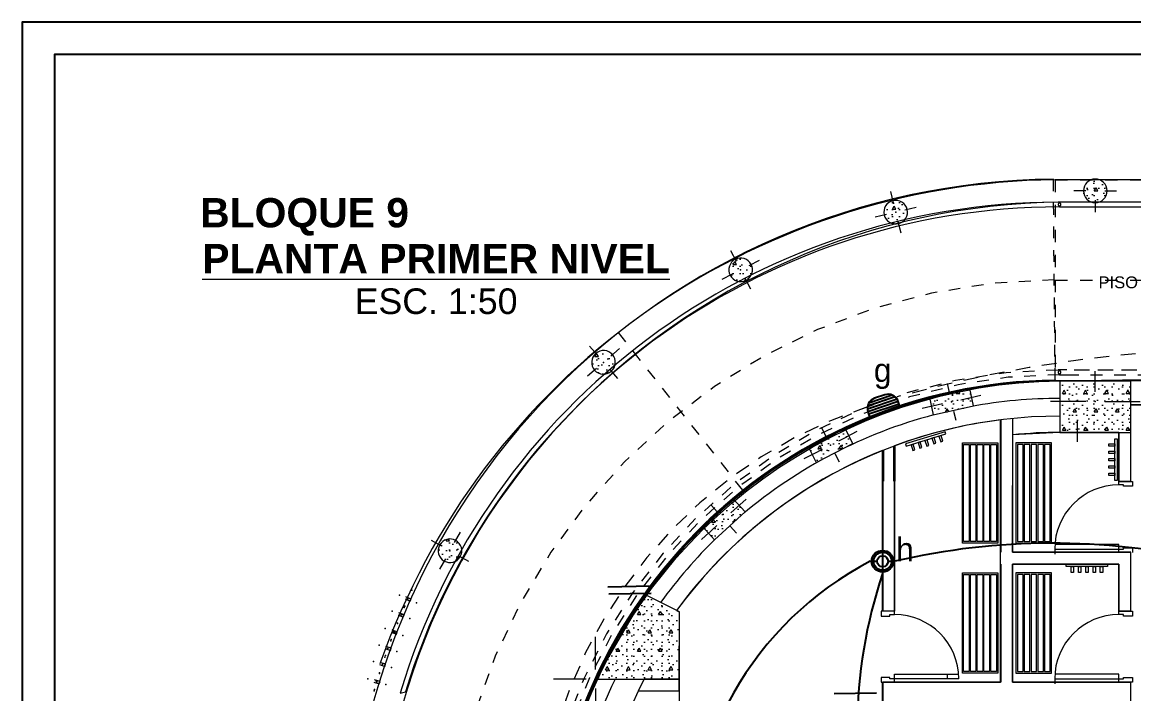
# Model space of a CAD drawing. Header units: feet. Extents: x 2 to 125, y -24 to 91.
# Drawn here: x 74.29 to 83.71, y 85.34 to 91.02 of the extents above; entities that cross this region are included whole.
import ezdxf

# ---------------------------------------------------------------- set-up
doc = ezdxf.new("R2010")
doc.units = ezdxf.units.FT
doc.header["$MEASUREMENT"] = 0
doc.set_wipeout_variables(frame=1)
for name, pattern in [('CONTINUA', [0]), ('Dashed', [0.211667, 0.105833, -0.105833]), ('HIDDEN2', [0.1875, 0.125, -0.0625]), ('Small Dashed', [0.141111, 0.070556, -0.070556]), ('Wipeout_Contour', [1, 0, -1])]:
    doc.linetypes.add(name, pattern=pattern)
doc.layers.add('ALUMBRADO', color=1, linetype='Continuous')
doc.layers.add('Structural - Bearing', color=7, linetype='Continuous')
for name, color, linetype, lineweight in [('Annotation - Text_Pen_No__1', 7, 'Continuous', 13), ('Cotas varias El', 253, 'Continuous', 13), ('Estructura – Carga_Pen_No__27', 7, 'Continuous', 35), ('Interior - Furniture _Pen_No__122', 9, 'Continuous', 13), ('Interior - Stair & Railing_Pen_No__122', 9, 'Continuous', 13), ('Structural - Bearing_Pen_No__27', 7, 'Continuous', 35), ('TOMACORRIENTE', 5, 'HIDDEN2', 30)]:
    doc.layers.add(name, color=color, linetype=linetype, lineweight=lineweight)
for name, color, linetype, lineweight, true_color in [('Annotation - Text_Pen_No__167', 7, 'Continuous', 13, 0x6a6a6a), ('Estructura – Carga_Pen_No__167', 7, 'Continuous', 13, 0x6a6a6a), ('Interior - Mobiliario_Pen_No__167', 7, 'Continuous', 13, 0x6a6a6a), ('Structural - Bearing_Pen_No__167', 7, 'Continuous', 13, 0x6a6a6a)]:
    doc.layers.add(name, color=color, linetype=linetype, lineweight=lineweight, true_color=true_color)
doc.styles.add('GENERATED_STYLE_1', font='arial.ttf')
doc.styles.add('GENERATED_STYLE_2', font='')
doc.styles.get('GENERATED_STYLE_2').set_extended_font_data('Arial', bold=True)
pattern_1 = [(0, (75.36407, 85.38942), (0, 0.311769), [0.03, -0.15]), (0, (75.45407, 85.5453), (0, 0.311769), [0.03, -0.15]), (60, (75.36407, 85.38942), (-0.27, 0.155885), [0.03, -0.15]), (60, (75.54407, 85.38942), (-0.27, 0.155885), [0.03, -0.15]), (120, (75.39407, 85.38942), (0.27, 0.155885), [0.03, -0.15]), (120, (75.57407, 85.38942), (0.27, 0.155885), [0.03, -0.15]), (0, (75.36407, 85.41942), (0, 0.06), [0, -0.06, 0, -0.09]), (45, (75.39407, 85.41942), (-0.0424264, 0.0424264), [0, -0.045, 0, -0.075])]

# ---------------------------------------------------------------- blocks, each defined once
blk = doc.blocks.new('Straight Ramp 23[1]', base_point=(7.6782, 3.4521))
at = {"layer": 'Interior - Furniture _Pen_No__122', "color": 9, "linetype": 'Dashed', "lineweight": 13}
for p, q in [((7.6782, 4.3021), (7.6782, 2.6021)), ((7.6782, 4.3021), (11.9292, 4.302)), ((9.1782, 2.6021), (9.1782, 4.3021)), ((10.4292, 2.602), (10.4292, 4.302)), ((11.9292, 4.302), (11.9292, 2.602)), ((7.6782, 3.4521), (11.9292, 3.452)), ((7.6782, 2.6021), (11.9292, 2.602))]:
    blk.add_line(p, q, dxfattribs=at)
blk = doc.blocks.new('Wall Hanging Rack 23[26]', base_point=(6.5437, 0.7379))
at = {"layer": 'Interior - Mobiliario_Pen_No__167', "color": 251, "linetype": 'Continuous', "lineweight": 13, "true_color": 0x6a6a6a, "flags": 128}
for points in [[(6.3679, 0.7179), (6.7195, 0.7179), (6.7195, 0.7379), (6.3679, 0.7379)], [(6.4298, 0.6679), (6.4298, 0.7179), (6.4098, 0.7179), (6.4098, 0.6679)], [(6.4918, 0.6679), (6.4918, 0.7179), (6.4718, 0.7179), (6.4718, 0.6679)], [(6.5537, 0.6679), (6.5537, 0.7179), (6.5337, 0.7179), (6.5337, 0.6679)], [(6.6156, 0.6679), (6.6156, 0.7179), (6.5956, 0.7179), (6.5956, 0.6679)], [(6.6776, 0.6679), (6.6776, 0.7179), (6.6576, 0.7179), (6.6576, 0.6679)]]:
    blk.add_lwpolyline(points, close=True, dxfattribs=at)
blk = doc.blocks.new('Wall Hanging Rack 23[30]', base_point=(8.1003, 0.7379))
at = {"layer": 'Interior - Mobiliario_Pen_No__167', "color": 251, "linetype": 'Continuous', "lineweight": 13, "true_color": 0x6a6a6a, "flags": 128}
for points in [[(8.2762, 0.718), (7.9245, 0.7179), (7.9245, 0.7379), (8.2762, 0.738)], [(7.9665, 0.6679), (7.9665, 0.7179), (7.9865, 0.7179), (7.9865, 0.6679)], [(8.0284, 0.6679), (8.0284, 0.7179), (8.0484, 0.7179), (8.0484, 0.6679)], [(8.0903, 0.6679), (8.0903, 0.7179), (8.1103, 0.7179), (8.1103, 0.6679)], [(8.1523, 0.668), (8.1523, 0.718), (8.1723, 0.718), (8.1723, 0.668)], [(8.2142, 0.668), (8.2142, 0.718), (8.2342, 0.718), (8.2342, 0.668)]]:
    blk.add_lwpolyline(points, close=True, dxfattribs=at)
blk = doc.blocks.new('Wall Hanging Rack 23[31]', base_point=(8.1004, -0.2667))
at = {"layer": 'Interior - Mobiliario_Pen_No__167', "color": 251, "linetype": 'Continuous', "lineweight": 13, "true_color": 0x6a6a6a, "flags": 128}
for points in [[(8.2763, -0.2867), (7.9246, -0.2867), (7.9246, -0.2667), (8.2763, -0.2667)], [(7.9666, -0.3367), (7.9665, -0.2867), (7.9865, -0.2867), (7.9866, -0.3367)], [(8.0285, -0.3367), (8.0285, -0.2867), (8.0485, -0.2867), (8.0485, -0.3367)], [(8.0904, -0.3367), (8.0904, -0.2867), (8.1104, -0.2867), (8.1104, -0.3367)], [(8.1524, -0.3367), (8.1524, -0.2867), (8.1724, -0.2867), (8.1724, -0.3367)], [(8.2143, -0.3367), (8.2143, -0.2867), (8.2343, -0.2867), (8.2343, -0.3367)]]:
    blk.add_lwpolyline(points, close=True, dxfattribs=at)
blk = doc.blocks.new('LED')
at = {"layer": 'ALUMBRADO'}
h = blk.add_hatch(color=256, dxfattribs=at)
h.dxf.hatch_style = 1
edge = h.paths.add_edge_path(flags=17)
edge.add_arc((0, 0), 0.135, 0, 360)
edge = h.paths.add_edge_path()
edge.add_arc((0, 0), 0.162, 0, 360)
for points in [[(0, 0.185), (0, 0.082)], [(-0.185, 0), (-0.082, 0)], [(0.082, 0), (0.185, 0)], [(0, -0.082), (0, -0.185)]]:
    blk.add_lwpolyline(points, dxfattribs=at)
at = {"layer": 'ALUMBRADO', "linetype": 'CONTINUA', "ltscale": 0.003}
for radius in [0.162, 0.135, 0.0824]:
    blk.add_circle((0, 0), radius, dxfattribs=at)
blk = doc.blocks.new('LUM PARED 20 W')
at = {"layer": 'ALUMBRADO', "color": 6}
blk.add_lwpolyline([(-0.05, -0.15), (0.05, -0.15, 0.414214), (0.15, -0.05), (0.15, 0), (-0.15, 0), (-0.15, -0.05, 0.414214)], format="xyb", close=True, dxfattribs=at)
for points in [[(-0.15, -0.025), (0.15, -0.025)], [(-0.15, -0.05), (0.15, -0.05)], [(-0.147, -0.075), (0.147, -0.075)], [(-0.137, -0.1), (0.137, -0.1)], [(-0.116, -0.125), (0.116, -0.125)]]:
    blk.add_lwpolyline(points, dxfattribs=at)

msp = doc.modelspace()

# ---------------------------------------------------------------- hatches: boundary and pattern name
at = {"layer": 'Cotas varias El'}
h = msp.add_hatch(dxfattribs=at)
h.set_pattern_fill('STRUCTURAL_CONCRETE', color=256, style=0, pattern_type=2)
h.set_pattern_definition(pattern_1)
h.paths.add_polyline_path([(83.2821, 89.5976, 0.414214), (83.3821, 89.4976, 0.414214), (83.4821, 89.5976, 0.414214), (83.3821, 89.6976, 0.414214)])
h = msp.add_hatch(dxfattribs=at)
h.set_pattern_fill('STRUCTURAL_CONCRETE', color=256, style=0, pattern_type=2)
h.set_pattern_definition(pattern_1)
h.paths.add_polyline_path([(81.5946, 89.3938, 0.414214), (81.7153, 89.3201, 0.414214), (81.789, 89.4408, 0.414214), (81.6683, 89.5145, 0.414214)])
h = msp.add_hatch(dxfattribs=at)
h.set_pattern_fill('STRUCTURAL_CONCRETE', color=256, style=0, pattern_type=2)
h.set_pattern_definition(pattern_1)
h.paths.add_polyline_path([(80.2899, 88.8835, 0.414214), (80.4246, 88.8403, 0.414214), (80.4678, 88.9749, 0.414214), (80.3332, 89.0182, 0.414214)])
h = msp.add_hatch(dxfattribs=at)
h.set_pattern_fill('STRUCTURAL_CONCRETE', color=256, style=0, pattern_type=2)
h.set_pattern_definition(pattern_1)
h.paths.add_polyline_path([(79.1418, 88.0809, 0.414214), (79.2828, 88.0705, 0.414214), (79.2932, 88.2116, 0.414214), (79.1522, 88.2219, 0.414214)])
h = msp.add_hatch(dxfattribs=at)
h.set_pattern_fill('STRUCTURAL_CONCRETE', color=256, style=0, pattern_type=2)
h.set_pattern_definition(pattern_1)
h.paths.add_polyline_path([(77.8684, 86.4648, 0.414214), (78.0045, 86.5033, 0.414214), (77.9659, 86.6394, 0.414214), (77.8299, 86.6009, 0.414214)])
h = msp.add_hatch(dxfattribs=at)
h.set_pattern_fill('STRUCTURAL_CONCRETE', color=256, style=0, pattern_type=2)
h.set_pattern_definition(pattern_1)
h.paths.add_polyline_path([(77.5363, 86.1448), (77.5801, 86.1252), (77.5883, 86.1435), (77.5445, 86.163, 0.000823)])
h = msp.add_hatch(dxfattribs=at)
h.set_pattern_fill('STRUCTURAL_CONCRETE', color=256, style=0, pattern_type=2)
h.set_pattern_definition(pattern_1)
h.paths.add_polyline_path([(77.4774, 86.0085), (77.5216, 85.99), (77.5294, 86.0085), (77.4852, 86.027, 0.000823)])
h = msp.add_hatch(dxfattribs=at)
h.set_pattern_fill('STRUCTURAL_CONCRETE', color=256, style=0, pattern_type=2)
h.set_pattern_definition(pattern_1)
h.paths.add_polyline_path([(77.4188, 85.8628), (77.4634, 85.8455), (77.4707, 85.8641), (77.426, 85.8815, 0.000823)])
h = msp.add_hatch(dxfattribs=at)
h.set_pattern_fill('STRUCTURAL_CONCRETE', color=256, style=0, pattern_type=2)
h.set_pattern_definition(pattern_1)
h.paths.add_polyline_path([(77.2727, 85.4409), (77.3186, 85.4268), (77.3244, 85.446), (77.2786, 85.46, 0.000823)])

# ---------------------------------------------------------------- linework, layer by layer
for points in [[(74.2943, 67.8022), (105.0601, 67.8022), (105.0601, 91.0242), (74.2943, 91.0242)], [(74.568, 68.0759), (104.7863, 68.0759), (104.7863, 90.7505), (74.568, 90.7505)]]:
    msp.add_lwpolyline(points, close=True)
at = {"layer": 'ALUMBRADO', "color": 114, "lineweight": 25}
for points in [[(79.2551, 86.2477), (79.6139, 86.2542)], [(81.1704, 85.3442), (81.5292, 85.3507)]]:
    msp.add_lwpolyline(points, dxfattribs=at)
at = {"layer": 'ALUMBRADO', "linetype": 'CONTINUA', "lineweight": 25}
for centre, radius, start, end in [((83.016, 80.7634), 5.8528, 77.12287, 103.14406), ((82.7779, 83.9545), 2.826, 117.42336, 183.53352), ((85.5053, 85.043), 4.1392, 161.46879, 197.9294)]:
    msp.add_arc(centre, radius, start, end, dxfattribs=at)
at = {"layer": 'Cotas varias El'}
for p, q in [((81.673, 89.4951), (81.6495, 89.5923)), ((83.3021, 89.5976), (83.2021, 89.5976)), ((83.4621, 89.5976), (83.5621, 89.5976)), ((87.27, 89.5018), (83.1422, 89.5018)), ((87.27, 89.5018), (83.1422, 89.5018)), ((87.27, 89.5018), (83.1422, 89.5018)), ((87.2674, 89.5018), (83.1422, 89.5018)), ((83.1422, 89.4618), (87.27, 89.4618)), ((83.1422, 89.4618), (87.27, 89.4618)), ((83.1422, 89.4618), (87.27, 89.4618)), ((83.1422, 89.4618), (87.2674, 89.4618)), ((83.3821, 89.5176), (83.3821, 89.4176)), ((80.3423, 89.0004), (80.2966, 89.0893)), ((80.45, 88.9658), (80.539, 89.0115)), ((80.3077, 88.8927), (80.2188, 88.847)), ((80.4154, 88.8581), (80.4611, 88.7691)), ((79.1652, 88.2068), (79.0999, 88.2825)), ((79.2781, 88.1985), (79.3538, 88.2638)), ((79.1569, 88.094), (79.0812, 88.0286)), ((79.2697, 88.0857), (79.3351, 88.0099)), ((77.9562, 86.622), (78.005, 86.7093)), ((77.8782, 86.4823), (77.8294, 86.395)), ((77.987, 86.5131), (78.0743, 86.4643)), ((77.4952, 85.3473), (77.5406, 85.3593)), ((77.4952, 85.3473), (77.5406, 85.3593)), ((77.4952, 85.3473), (77.5406, 85.3593)), ((77.4952, 85.3473), (77.5406, 85.3593))]:
    msp.add_line(p, q, dxfattribs=at)
for points in [[(83.2821, 89.5976, 0.414214), (83.3821, 89.4976, 0.414214), (83.4821, 89.5976, 0.414214), (83.3821, 89.6976, 0.414214)], [(81.5946, 89.3938, 0.414214), (81.7153, 89.3201, 0.414214), (81.789, 89.4408, 0.414214), (81.6683, 89.5145, 0.414214)], [(80.2899, 88.8835, 0.414214), (80.4246, 88.8403, 0.414214), (80.4678, 88.9749, 0.414214), (80.3332, 89.0182, 0.414214)], [(79.1418, 88.0809, 0.414214), (79.2828, 88.0705, 0.414214), (79.2932, 88.2116, 0.414214), (79.1522, 88.2219, 0.414214)], [(77.8684, 86.4648, 0.414214), (78.0045, 86.5033, 0.414214), (77.9659, 86.6394, 0.414214), (77.8299, 86.6009, 0.414214)]]:
    msp.add_lwpolyline(points, format="xyb", close=True, dxfattribs=at)
for points in [[(77.5363, 86.1448), (77.5801, 86.1252), (77.5883, 86.1435), (77.5445, 86.163)], [(77.4774, 86.0085), (77.5216, 85.99), (77.5294, 86.0085), (77.4852, 86.027)], [(77.4188, 85.8628), (77.4634, 85.8455), (77.4707, 85.8641), (77.426, 85.8815)], [(77.367, 85.7244), (77.4121, 85.7082), (77.4189, 85.727), (77.3738, 85.7432)], [(77.3197, 85.5882), (77.3652, 85.5729), (77.3716, 85.5919), (77.3261, 85.6071)], [(77.2727, 85.4409), (77.3186, 85.4268), (77.3244, 85.446), (77.2786, 85.46)]]:
    msp.add_lwpolyline(points, dxfattribs=at)
for centre, radius, start, end in [((83.0826, 83.666), 6.03, 90.52718, 180.24028), ((83.0804, 83.6702), 5.8315, 90.12888, 163.2861), ((83.0804, 83.6702), 5.8315, 90.12888, 163.2861), ((83.0804, 83.6702), 5.8315, 90.12888, 163.2861), ((83.0804, 83.6702), 5.8315, 90.12888, 163.2861), ((83.0804, 83.6702), 5.7915, 90.0061, 163.04397), ((83.0804, 83.6702), 5.7915, 90.0061, 163.04397), ((83.0804, 83.6702), 5.7915, 90.0061, 163.04397), ((83.0804, 83.6702), 5.7915, 90.0061, 163.04397)]:
    msp.add_arc(centre, radius, start, end, dxfattribs=at)
for p in [(83.3821, 89.5976), (80.3789, 88.9292), (79.2175, 88.1462), (77.9172, 86.5521), (77.4883, 86.1772), (77.5613, 86.1446), (77.594, 86.2176), (77.5286, 86.0715), (77.5334, 86.0827), (77.6344, 86.1119), (77.4287, 86.0398), (77.5024, 86.0089), (77.5762, 85.978), (77.3692, 85.8928), (77.4438, 85.8639), (77.4715, 85.9351), (77.4727, 85.9384), (77.4148, 85.7893), (77.4191, 85.8013), (77.5183, 85.8349), (77.3167, 85.7532), (77.392, 85.7261), (77.4672, 85.6989), (77.2688, 85.6157), (77.3447, 85.5904), (77.3648, 85.6508), (77.3701, 85.6662), (77.3193, 85.5145), (77.321, 85.5202), (77.4206, 85.565), (77.2211, 85.4672), (77.2976, 85.4437), (77.3741, 85.4203), (77.2742, 85.3672), (77.2771, 85.3777)]:
    msp.add_point(p, dxfattribs=at)
at = {"layer": 'Estructura – Carga_Pen_No__167', "color": 251, "linetype": 'Continuous', "lineweight": 13, "true_color": 0x6a6a6a}
for p, q in [((83.5826, 87.1096), (83.5826, 87.1376)), ((83.6226, 87.1096), (83.5826, 87.1096)), ((83.6226, 87.0976), (83.6226, 87.1096)), ((83.6976, 87.0976), (83.6226, 87.0976)), ((83.5826, 86.6056), (83.0386, 86.6056)), ((83.0386, 86.5656), (83.5826, 86.5656)), ((83.0386, 86.5633), (83.0386, 86.5233)), ((83.5826, 86.5656), (83.5826, 86.6056)), ((83.5826, 86.5376), (83.5826, 86.5656)), ((83.5826, 86.5656), (83.6226, 86.5656)), ((83.6226, 86.5656), (83.6226, 86.5776)), ((83.6226, 86.5776), (83.6976, 86.5776)), ((83.6976, 86.5776), (83.6976, 86.5376)), ((81.5677, 86.0398), (81.5677, 85.9998))]:
    msp.add_line(p, q, dxfattribs=at)
for points in [[(83.0107, 85.5162), (83.0107, 86.3663), (82.7107, 86.3663), (82.7107, 85.5162)], [(82.7232, 85.5313), (82.7707, 85.5313), (82.7707, 86.3513), (82.7232, 86.3513)], [(82.7807, 85.5313), (82.8282, 85.5313), (82.8282, 86.3513), (82.7807, 86.3513)], [(82.8382, 85.5312), (82.8857, 85.5312), (82.8857, 86.3512), (82.8382, 86.3512)], [(82.8957, 85.5312), (82.9432, 85.5312), (82.9432, 86.3512), (82.8957, 86.3512)], [(82.9532, 85.5312), (83.0007, 85.5312), (83.0007, 86.3512), (82.9532, 86.3512)]]:
    msp.add_lwpolyline(points, close=True, dxfattribs=at)
msp.add_arc((83.5826, 86.5656), 0.544, 90, 180, dxfattribs=at)
at = {"layer": 'Estructura – Carga_Pen_No__27', "color": 7, "linetype": 'Continuous', "lineweight": 35}
for points in [[(81.5827, 87.4011), (81.5827, 87.1398)], [(81.6827, 87.1398), (81.6827, 87.4398)]]:
    msp.add_lwpolyline(points, dxfattribs=at)
at = {"layer": 'Interior - Mobiliario_Pen_No__167', "color": 251, "linetype": 'Continuous', "lineweight": 0, "true_color": 0x6a6a6a}
for points in [[(82.2569, 86.6162), (82.2569, 87.4663), (82.5569, 87.4663), (82.5569, 86.6162)], [(83.0108, 86.6162), (83.0108, 87.4663), (82.7108, 87.4663), (82.7108, 86.6162)], [(82.3144, 86.6312), (82.2669, 86.6312), (82.2669, 87.4512), (82.3144, 87.4512)], [(82.3719, 86.6312), (82.3244, 86.6312), (82.3244, 87.4512), (82.3719, 87.4512)], [(82.4294, 86.6312), (82.3819, 86.6312), (82.3819, 87.4512), (82.4294, 87.4512)], [(82.4869, 86.6313), (82.4394, 86.6313), (82.4394, 87.4513), (82.4869, 87.4513)], [(82.5444, 86.6313), (82.4969, 86.6313), (82.4969, 87.4513), (82.5444, 87.4513)], [(82.7233, 86.6313), (82.7708, 86.6313), (82.7708, 87.4513), (82.7233, 87.4513)], [(82.7808, 86.6313), (82.8283, 86.6313), (82.8283, 87.4513), (82.7808, 87.4513)], [(82.8383, 86.6312), (82.8858, 86.6312), (82.8858, 87.4512), (82.8383, 87.4512)], [(82.8958, 86.6312), (82.9433, 86.6312), (82.9433, 87.4512), (82.8958, 87.4512)], [(82.9533, 86.6312), (83.0008, 86.6312), (83.0008, 87.4512), (82.9533, 87.4512)], [(82.2569, 85.5162), (82.2569, 86.3663), (82.5569, 86.3663), (82.5569, 85.5162)], [(82.3144, 85.5312), (82.2669, 85.5312), (82.2669, 86.3512), (82.3144, 86.3512)], [(82.3719, 85.5312), (82.3244, 85.5312), (82.3244, 86.3512), (82.3719, 86.3512)], [(82.4294, 85.5312), (82.3819, 85.5312), (82.3819, 86.3512), (82.4294, 86.3512)], [(82.4869, 85.5313), (82.4394, 85.5313), (82.4394, 86.3513), (82.4869, 86.3513)], [(82.5444, 85.5313), (82.4969, 85.5313), (82.4969, 86.3513), (82.5444, 86.3513)]]:
    msp.add_lwpolyline(points, close=True, dxfattribs=at)
at = {"layer": 'Interior - Stair & Railing_Pen_No__122', "color": 9, "linetype": 'Small Dashed', "lineweight": 13}
for p, q in [((83.0428, 87.9959), (83.0272, 89.6958)), ((83.0797, 89.5018), (83.0673, 89.5018)), ((83.0673, 89.5018), (83.0673, 89.5017)), ((83.0797, 89.5018), (83.0673, 89.5018)), ((83.0673, 89.5018), (83.0673, 89.5017)), ((83.0797, 89.5018), (83.0673, 89.5018)), ((83.0673, 89.5018), (83.0673, 89.5017)), ((83.0797, 89.5018), (83.0673, 89.5018)), ((83.0673, 89.5018), (83.0673, 89.5017)), ((83.1047, 89.5018), (83.0797, 89.5018)), ((83.1047, 89.5018), (83.0797, 89.5018)), ((83.1047, 89.5018), (83.0797, 89.5018)), ((83.1047, 89.5018), (83.0797, 89.5018)), ((83.0798, 89.4618), (83.1047, 89.4618)), ((83.0798, 89.4618), (83.1047, 89.4618)), ((83.0798, 89.4618), (83.1047, 89.4618)), ((83.0798, 89.4618), (83.1047, 89.4618)), ((83.1297, 89.5018), (83.1047, 89.5018)), ((83.1297, 89.5018), (83.1047, 89.5018)), ((83.1297, 89.5018), (83.1047, 89.5018)), ((83.1297, 89.5018), (83.1047, 89.5018)), ((83.1047, 89.4618), (83.1297, 89.4618)), ((83.1047, 89.4618), (83.1297, 89.4618)), ((83.1047, 89.4618), (83.1297, 89.4618)), ((83.1047, 89.4618), (83.1297, 89.4618)), ((83.1422, 89.5018), (83.1297, 89.5018)), ((83.1422, 89.5018), (83.1297, 89.5018)), ((83.1422, 89.5018), (83.1297, 89.5018)), ((83.1422, 89.5018), (83.1297, 89.5018)), ((83.1297, 89.4618), (83.1422, 89.4618)), ((83.1297, 89.4618), (83.1422, 89.4618)), ((83.1297, 89.4618), (83.1422, 89.4618)), ((83.1297, 89.4618), (83.1422, 89.4618)), ((80.3986, 87.0638), (79.3449, 88.3978)), ((83.0797, 88.0817), (83.0672, 88.0817)), ((83.0672, 88.0817), (83.0672, 88.0816)), ((83.0797, 88.0817), (83.0672, 88.0817)), ((83.0672, 88.0817), (83.0672, 88.0816)), ((83.0797, 88.0817), (83.0672, 88.0817)), ((83.0672, 88.0817), (83.0672, 88.0816)), ((83.0797, 88.0817), (83.0672, 88.0817)), ((83.0672, 88.0817), (83.0672, 88.0816)), ((83.1047, 88.0817), (83.0797, 88.0817)), ((83.1047, 88.0817), (83.0797, 88.0817)), ((83.1047, 88.0817), (83.0797, 88.0817)), ((83.1047, 88.0817), (83.0797, 88.0817)), ((83.0797, 88.0417), (83.1047, 88.0417)), ((83.0797, 88.0417), (83.1047, 88.0417)), ((83.0797, 88.0417), (83.1047, 88.0417)), ((83.0797, 88.0417), (83.1047, 88.0417)), ((83.1297, 88.0816), (83.1047, 88.0817)), ((83.1297, 88.0816), (83.1047, 88.0817)), ((83.1297, 88.0816), (83.1047, 88.0817)), ((83.1297, 88.0816), (83.1047, 88.0817)), ((83.1047, 88.0417), (83.1297, 88.0416)), ((83.1047, 88.0417), (83.1297, 88.0416)), ((83.1047, 88.0417), (83.1297, 88.0416)), ((83.1047, 88.0417), (83.1297, 88.0416)), ((83.1422, 88.0816), (83.1297, 88.0816)), ((83.1422, 88.0816), (83.1297, 88.0816)), ((83.1422, 88.0816), (83.1297, 88.0816)), ((83.1422, 88.0816), (83.1297, 88.0816)), ((83.1297, 88.0416), (83.1422, 88.0416)), ((83.1297, 88.0416), (83.1422, 88.0416)), ((83.1297, 88.0416), (83.1422, 88.0416)), ((83.1297, 88.0416), (83.1422, 88.0416)), ((87.3342, 88.0789), (83.1422, 88.0816)), ((87.3342, 88.0789), (83.1422, 88.0816)), ((87.3342, 88.0789), (83.1422, 88.0816)), ((87.3046, 88.0789), (83.1422, 88.0816)), ((83.1422, 88.0416), (87.3276, 88.0389)), ((83.1422, 88.0416), (87.3276, 88.0389)), ((83.1422, 88.0416), (87.3276, 88.0389)), ((83.1422, 88.0416), (87.3045, 88.0389))]:
    msp.add_line(p, q, dxfattribs=at)
at = {"layer": 'Interior - Stair & Railing_Pen_No__122', "color": 9, "linetype": 'Continuous', "lineweight": 13}
for p, q in [((83.5826, 87.1376), (83.6826, 87.1376)), ((83.5826, 87.1376), (83.6976, 87.1376)), ((83.5826, 87.1376), (83.6826, 87.1376)), ((83.5826, 87.1376), (83.6826, 87.1376)), ((83.6976, 87.1376), (83.6976, 87.0976)), ((81.6827, 86.0398), (81.5677, 86.0398)), ((81.5677, 85.9998), (81.6427, 85.9998)), ((81.6827, 86.0398), (81.5827, 86.0398)), ((81.6827, 86.0398), (81.5827, 86.0398)), ((81.6827, 86.0398), (81.5827, 86.0398)), ((81.6427, 85.9998), (81.6427, 86.0118)), ((81.6427, 86.0118), (81.6827, 86.0118)), ((81.6827, 86.0118), (81.6827, 86.0398)), ((83.5826, 86.0398), (83.6826, 86.0398)), ((83.5826, 86.0118), (83.5826, 86.0398)), ((83.5826, 86.0398), (83.6976, 86.0398)), ((83.5826, 86.0398), (83.6826, 86.0398)), ((83.5826, 86.0398), (83.6826, 86.0398)), ((83.6226, 86.0118), (83.5826, 86.0118)), ((83.6226, 85.9998), (83.6226, 86.0118)), ((83.6976, 85.9998), (83.6226, 85.9998)), ((83.6976, 86.0398), (83.6976, 85.9998)), ((81.6427, 85.4798), (81.5677, 85.4798)), ((81.5677, 85.4798), (81.5677, 85.4398)), ((81.6427, 85.4678), (81.6427, 85.4798)), ((81.6827, 85.4678), (81.6827, 85.5078)), ((81.6827, 85.5078), (82.2267, 85.5078)), ((82.1272, 85.5077), (82.1272, 85.4677)), ((83.5826, 85.5078), (83.0386, 85.5078)), ((83.5826, 85.4678), (83.5826, 85.5078)), ((83.6226, 85.4678), (83.6226, 85.4798)), ((83.6226, 85.4798), (83.6976, 85.4798)), ((83.6976, 85.4798), (83.6976, 85.4398)), ((79.8583, 85.466), (79.8583, 84.8658)), ((81.5677, 85.4398), (81.6827, 85.4398)), ((81.6827, 85.4398), (81.5827, 85.4398)), ((81.6827, 85.4398), (81.5827, 85.4398)), ((81.6827, 85.4398), (81.5827, 85.4398)), ((81.6827, 85.4678), (81.6427, 85.4678)), ((81.6827, 85.4398), (81.6827, 85.4678)), ((82.2267, 85.4678), (81.6827, 85.4678)), ((83.0386, 85.4678), (83.5826, 85.4678)), ((83.0386, 85.4655), (83.0386, 85.4255)), ((83.5826, 85.4398), (83.5826, 85.4678)), ((83.5826, 85.4678), (83.6226, 85.4678)), ((83.5826, 85.4398), (83.6826, 85.4398)), ((83.6976, 85.4398), (83.5826, 85.4398)), ((83.5826, 85.4398), (83.6826, 85.4398)), ((83.5826, 85.4398), (83.6826, 85.4398))]:
    msp.add_line(p, q, dxfattribs=at)
at = {"layer": 'Interior - Stair & Railing_Pen_No__122', "color": 9, "linetype": 'Small Dashed', "lineweight": 13}
for points in [[(83.0797, 89.4698, 1), (83.0797, 89.4938, 1)], [(83.0797, 88.0497, 1), (83.0797, 88.0737, 1)]]:
    msp.add_lwpolyline(points, format="xyb", close=True, dxfattribs=at)
at = {"layer": 'Interior - Stair & Railing_Pen_No__122', "color": 9, "linetype": 'Continuous', "lineweight": 13}
for points in [[(84.4826, 87.991), (83.6826, 87.991)], [(83.6826, 87.1376), (83.6826, 87.8693)], [(83.6826, 87.786), (85.5776, 87.786)], [(82.5828, 87.6599), (82.5826, 86.5398)], [(82.6826, 86.5398), (82.6828, 87.6711)], [(83.5826, 87.5535), (83.5826, 87.1376)], [(81.5827, 87.1919), (81.5827, 86.0398)], [(81.6827, 86.0398), (81.6827, 87.1919)], [(83.6826, 86.5398), (82.6826, 86.5398)], [(83.6826, 86.0398), (83.6826, 86.5398)], [(82.5826, 86.4398), (82.5825, 85.4398)], [(82.6825, 85.4398), (82.6826, 86.4398)], [(82.6826, 86.4398), (83.5826, 86.4398)], [(83.5826, 86.4398), (83.5826, 86.0398)], [(81.5827, 85.4398), (81.5819, 85.4398)], [(81.5827, 85.4398), (81.5827, 84.9398)], [(82.5825, 85.4398), (81.5832, 85.4398)], [(83.5826, 85.4398), (82.6826, 85.4398)], [(83.6826, 84.9398), (83.6826, 85.4399)]]:
    msp.add_lwpolyline(points, dxfattribs=at)
at = {"layer": 'Interior - Stair & Railing_Pen_No__122', "color": 9, "linetype": 'Small Dashed', "lineweight": 13}
for centre, radius, start, end in [((83.0826, 83.666), 5.18, 90.52718, 180.16231), ((83.0827, 83.6663), 4.4153, 90.20119, 178.21563), ((83.0827, 83.6663), 4.4153, 90.20119, 178.21563), ((83.0827, 83.6663), 4.4153, 90.20119, 178.21563), ((83.0827, 83.6663), 4.4153, 90.20119, 178.21563), ((83.0827, 83.6663), 4.3753, 90.03946, 177.90237), ((83.0827, 83.6663), 4.3753, 90.03946, 177.90237), ((83.0827, 83.6663), 4.3753, 90.03946, 177.90237), ((83.0827, 83.6663), 4.3753, 90.03946, 177.90237)]:
    msp.add_arc(centre, radius, start, end, dxfattribs=at)
at = {"layer": 'Interior - Stair & Railing_Pen_No__122', "color": 9, "linetype": 'Continuous', "lineweight": 13}
for centre, radius, start, end in [((83.0826, 83.666), 4.33, 90.52718, 180.05374), ((83.0826, 83.666), 4.325, 90, 100.15997), ((83.0826, 83.666), 4.325, 100.37071, 114.87493), ((83.0826, 83.666), 4.175, 90, 100.33129), ((83.0826, 83.666), 4.025, 90, 143.7505), ((83.0826, 83.666), 4.175, 104.83732, 130.12274), ((83.0826, 83.6076), 3.946, 90, 95.81644), ((83.0826, 83.666), 4.325, 119.51285, 129.75728), ((83.0826, 83.666), 4.325, 134.39521, 168.7116), ((83.0826, 83.666), 4.175, 134.19242, 144.10053), ((81.6827, 85.4678), 0.544, 0, 90), ((83.5826, 85.4678), 0.544, 90, 180), ((83.0826, 83.666), 4.175, 154.46021, 169.84625)]:
    msp.add_arc(centre, radius, start, end, dxfattribs=at)
at = {"layer": 'Structural - Bearing_Pen_No__167', "color": 251, "linetype": 'Continuous', "lineweight": 13, "true_color": 0x6a6a6a}
for p, q in [((81.7696, 89.4361), (81.8667, 89.4596)), ((81.614, 89.3985), (81.5168, 89.375)), ((81.7106, 89.3396), (81.7341, 89.2424)), ((77.8473, 86.5911), (77.76, 86.6399)), ((79.07, 85.466), (78.7945, 85.466)), ((79.15, 85.386), (79.15, 85.1085))]:
    msp.add_line(p, q, dxfattribs=at)
msp.add_point((81.6918, 89.4173), dxfattribs=at)
at = {"layer": 'Structural - Bearing_Pen_No__27', "color": 7, "linetype": 'Continuous', "lineweight": 35}
msp.add_arc((83.0826, 83.666), 4.325, 130.15834, 134.15682, dxfattribs=at)

# ---------------------------------------------------------------- block references
at = {"layer": 'ALUMBRADO', "xscale": 0.903474, "yscale": 0.903474, "zscale": 0.903474, "rotation": 198.6429322559451}
msp.add_blockref('LUM PARED 20 W', (81.5996, 87.7287), dxfattribs=at)
at = {"layer": 'ALUMBRADO', "xscale": 0.5646712500000001, "yscale": 0.5646712500000001, "zscale": 0.5646712500000001}
msp.add_blockref('LED', (81.5807, 86.4629), dxfattribs=at)
at = {"layer": 'Cotas varias El'}
msp.add_blockref('Straight Ramp 23[1]', (83.0422, 88.8415), dxfattribs=at)
at = {"layer": 'Interior - Mobiliario_Pen_No__167', "color": 251, "linetype": 'Continuous', "lineweight": 13, "true_color": 0x6a6a6a, "rotation": 17.02504900979226}
msp.add_blockref('Wall Hanging Rack 23[26]', (81.9438, 87.5077), dxfattribs=at)
at = {"layer": 'Interior - Mobiliario_Pen_No__167', "color": 251, "linetype": 'Continuous', "lineweight": 13, "true_color": 0x6a6a6a}
msp.add_blockref('Wall Hanging Rack 23[31]', (83.3111, 86.4375), dxfattribs=at)
at = {"layer": 'Interior - Stair & Railing_Pen_No__122', "color": 9, "linetype": 'Continuous', "lineweight": 13, "rotation": 270}
msp.add_blockref('Wall Hanging Rack 23[30]', (83.5666, 87.3225), dxfattribs=at)

# ---------------------------------------------------------------- texts
at = {"layer": 'ALUMBRADO', "color": 102, "lineweight": 25}
for s, p in [('g', (81.5073, 87.9803)), ('h', (81.6958, 86.4629))]:
    msp.add_text(s, height=0.2, dxfattribs=at).set_placement(p)
at = {"layer": 'Annotation - Text_Pen_No__1', "color": 7, "linetype": 'Continuous', "lineweight": 13, "char_height": 0.247758, "attachment_point": 2, "line_spacing_factor": 0.910624, "style": 'GENERATED_STYLE_2'}
for s, insert in [('\\A1;BLOQUE 9', (76.6857, 89.5364)), ('\\A1;{\\LPLANTA PRIMER NIVEL\\P\\fArial|b0|i0|c0|p34;\\H0.875x;\\lESC. 1:50}', (77.7992, 89.1482))]:
    msp.add_mtext(s, dxfattribs=dict(at, insert=insert))
at = {"layer": 'Annotation - Text_Pen_No__167', "color": 251, "linetype": 'Continuous', "lineweight": 13, "true_color": 0x6a6a6a, "insert": (84.3611, 89.0577), "char_height": 0.135, "attachment_point": 2, "line_spacing_factor": 0.819281, "style": 'GENERATED_STYLE_1'}
msp.add_mtext('\\A1;{\\LDEPÓSITO\\P\\H0.74074x;\\lPISO MATISSE BRILLO GRIS\\PÁrea: 6.31m2}', dxfattribs=at)

# ---------------------------------------------------------------- next in the draw order: wipeouts: each hides what was drawn before it
at = {"color": 9, "linetype": 'Continuous', "lineweight": 13}
for points in [[(83.0826, 87.641), (83.6826, 87.641), (83.6826, 87.991), (83.0826, 87.991)], [(82.0107, 87.7012), (82.3523, 87.7775), (82.3196, 87.9239), (81.978, 87.8476)], [(80.1571, 86.6457), (80.4165, 86.8806), (80.3159, 86.9918), (80.0564, 86.7569)], [(79.859, 85.466), (79.861, 86.0339), (79.5667, 86.1812), (79.15, 85.466)]]:
    msp.add_wipeout(points, dxfattribs=at).dxf.layer = 'Interior - Stair & Railing_Pen_No__122'
at = {"color": 254, "linetype": 'Wipeout_Contour', "lineweight": 0, "ltscale": 24.573978}
msp.add_wipeout([(81.0192, 87.2998), (81.3302, 87.4603), (81.2614, 87.5936), (80.9504, 87.4331)], dxfattribs=at).dxf.layer = 'Structural - Bearing'

# ---------------------------------------------------------------- next in the draw order: hatches: boundary and pattern name
at = {"layer": 'Interior - Stair & Railing_Pen_No__122', "linetype": 'Continuous', "lineweight": 13}
h = msp.add_hatch(dxfattribs=at)
h.set_pattern_fill('STRUCTURAL_CONCRETE', color=9, style=0, pattern_type=2)
h.set_pattern_definition(pattern_1)
h.paths.add_polyline_path([(83.0826, 87.5535), (83.6826, 87.5535), (83.6826, 87.991), (83.0826, 87.991)])
h = msp.add_hatch(dxfattribs=at)
h.set_pattern_fill('STRUCTURAL_CONCRETE', color=9, style=0, pattern_type=2)
h.set_pattern_definition(pattern_1)
h.paths.add_polyline_path([(82.0107, 87.7012), (82.3523, 87.7775), (82.3196, 87.9239), (81.978, 87.8476)])
h = msp.add_hatch(dxfattribs=at)
h.set_pattern_fill('STRUCTURAL_CONCRETE', color=9, style=0, pattern_type=2)
h.set_pattern_definition(pattern_1)
h.paths.add_polyline_path([(81.0192, 87.2998), (81.3302, 87.4603), (81.2614, 87.5936), (80.9504, 87.4331)])
h = msp.add_hatch(dxfattribs=at)
h.set_pattern_fill('STRUCTURAL_CONCRETE', color=9, style=0, pattern_type=2)
h.set_pattern_definition(pattern_1)
h.paths.add_polyline_path([(80.1571, 86.6457), (80.4165, 86.8806), (80.3159, 86.9918), (80.0564, 86.7569)])
h = msp.add_hatch(dxfattribs=at)
h.set_pattern_fill('STRUCTURAL_CONCRETE', color=9, style=0, pattern_type=2)
h.set_pattern_definition(pattern_1)
h.paths.add_polyline_path([(79.859, 85.466), (79.861, 86.0339), (79.5667, 86.1812), (79.15, 85.466)])

# ---------------------------------------------------------------- next in the draw order: linework, layer by layer
at = {"layer": 'ALUMBRADO', "color": 114, "lineweight": 25}
msp.add_lwpolyline([(79.2614, 86.1868), (79.6202, 86.1932)], dxfattribs=at)
at = {"layer": 'Cotas varias El'}
for points in [[(88.7752, 87.736), (88.7756, 89.6912), (83.0422, 89.6912, 0.315235), (77.3242, 85.594, 1.384326)], [(88.7641, 87.991), (88.7707, 89.4684), (88.7336, 89.5011), (83.3821, 89.4976, 0.425634), (77.2889, 83.6437), (78.7524, 83.662, -0.410799), (83.0422, 87.9915), (87.2776, 87.9915), (87.2776, 87.886), (87.8752, 87.886)], [(81.5811, 84.9398), (81.5811, 85.4398), (82.5808, 85.4398), (82.5807, 87.6599, 0.057742), (81.6807, 87.4398), (81.6807, 86.0398), (81.5807, 86.0398), (81.5807, 87.4011, 0.139969), (79.8347, 86.046), (79.859, 86.0339), (79.8583, 84.8658, 0.168372)]]:
    msp.add_lwpolyline(points, format="xyb", dxfattribs=at)
msp.add_lwpolyline([(84.9832, 87.786), (83.6806, 87.786), (83.6806, 87.1376), (83.5806, 87.1376), (83.5806, 87.5535), (83.0806, 87.5535), (82.6807, 87.5332), (82.6806, 86.5399), (83.6806, 86.5398), (83.6806, 86.0398), (83.5806, 86.0398), (83.5806, 86.4398), (82.6806, 86.4398), (82.6805, 85.4399), (83.6805, 85.4398), (83.6805, 84.9398)], dxfattribs=at)
at = {"layer": 'Interior - Stair & Railing_Pen_No__122', "color": 9, "linetype": 'Continuous', "lineweight": 13}
for p, q in [((83.3826, 87.896), (83.3826, 88.071)), ((82.2432, 87.83), (82.414, 87.8681)), ((82.0871, 87.7951), (81.9163, 87.757)), ((83.4626, 87.816), (83.7626, 87.816)), ((82.1826, 87.7344), (82.2, 87.6564)), ((81.0692, 87.41), (80.9137, 87.3298)), ((81.177, 87.3756), (81.2137, 87.3045)), ((80.1772, 86.765), (80.0474, 86.6476)), ((79.23, 85.466), (79.5055, 85.466))]:
    msp.add_line(p, q, dxfattribs=at)
for points in [[(79.4121, 78.8897), (80.4167, 80.1971, -0.706436), (83.0782, 87.991), (87.3476, 88.0589)], [(87.2776, 87.991), (83.1061, 87.991, 0.374074), (78.7962, 84.2419, 1.791502)]]:
    msp.add_lwpolyline(points, format="xyb", dxfattribs=at)
for points in [[(83.0826, 87.5535), (83.6826, 87.5535), (83.6826, 87.991), (83.0826, 87.991)], [(82.0107, 87.7012), (82.3523, 87.7775), (82.3196, 87.9239), (81.978, 87.8476)], [(81.0192, 87.2998), (81.3302, 87.4603), (81.2614, 87.5936), (80.9504, 87.4331)], [(80.1571, 86.6457), (80.4165, 86.8806), (80.3159, 86.9918), (80.0564, 86.7569)], [(79.859, 85.466), (79.861, 86.0339), (79.5667, 86.1812), (79.15, 85.466)], [(79.5116, 85.366), (79.859, 85.366), (79.859, 85.466), (79.561, 85.466)]]:
    msp.add_lwpolyline(points, close=True, dxfattribs=at)
msp.add_arc((83.0826, 83.666), 3.955, 152.92734, 207.07266, dxfattribs=at)
for p in [(82.1651, 87.8125), (83.3826, 87.816)]:
    msp.add_point(p, dxfattribs=at)
at = {"layer": 'Structural - Bearing_Pen_No__167', "color": 251, "linetype": 'Continuous', "lineweight": 13, "true_color": 0x6a6a6a}
for p, q in [((82.1477, 87.8906), (82.1303, 87.9687)), ((83.3026, 87.816), (83.0026, 87.816)), ((83.2303, 87.6485), (83.2303, 87.4735)), ((81.1036, 87.5178), (81.0669, 87.5889)), ((81.2114, 87.4834), (81.3669, 87.5636)), ((80.2958, 86.8724), (80.4255, 86.9899)), ((80.1828, 86.878), (80.1291, 86.9374)), ((80.2902, 86.7594), (80.3439, 86.7001)), ((79.15, 85.546), (79.15, 85.8236))]:
    msp.add_line(p, q, dxfattribs=at)
for p in [(81.1403, 87.4467), (80.2365, 86.8187), (79.15, 85.466)]:
    msp.add_point(p, dxfattribs=at)
at = {"layer": 'TOMACORRIENTE', "color": 10, "lineweight": 20}
for centre, radius, start, end in [((84.7812, 76.6146), 11.6534, 75.29071, 105.32882), ((82.7327, 83.892), 4.0836, 108.26541, 181.61047)]:
    msp.add_arc(centre, radius, start, end, dxfattribs=at)

doc.saveas('drawing.dxf')
